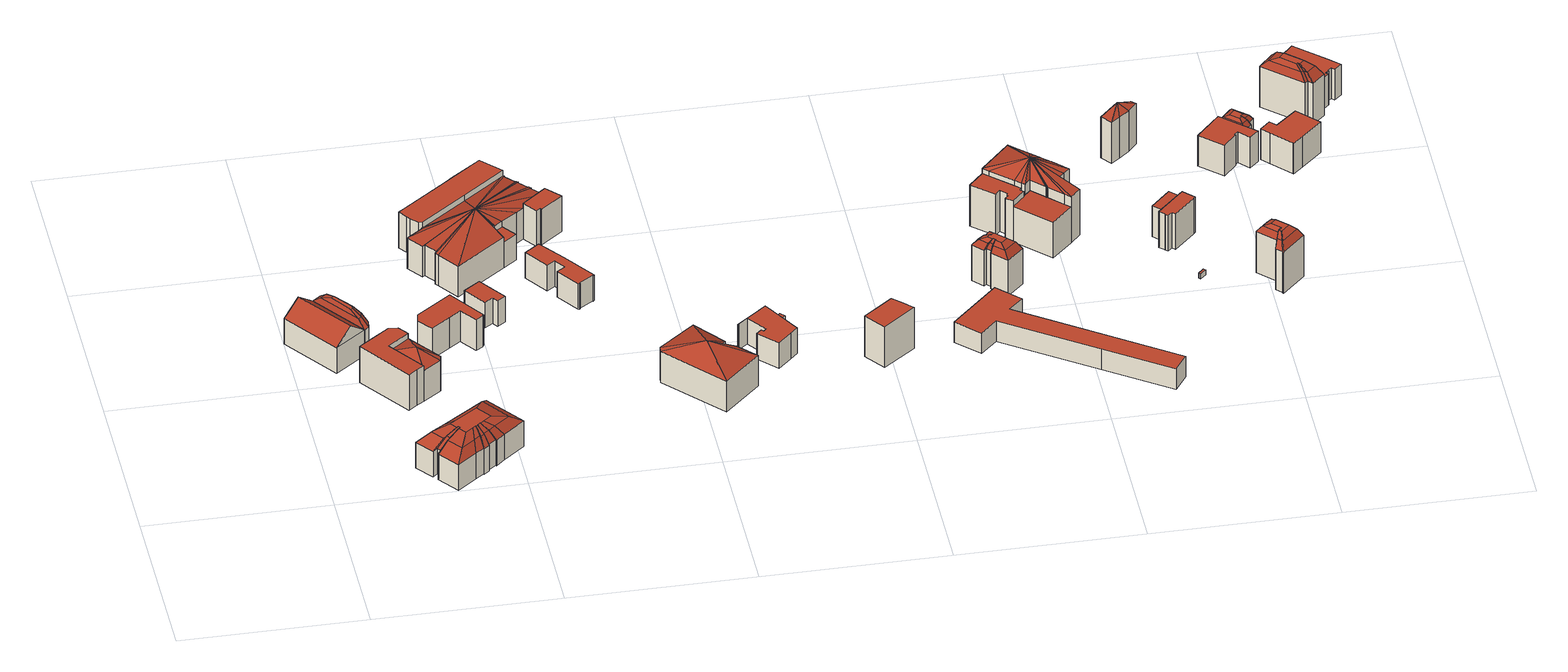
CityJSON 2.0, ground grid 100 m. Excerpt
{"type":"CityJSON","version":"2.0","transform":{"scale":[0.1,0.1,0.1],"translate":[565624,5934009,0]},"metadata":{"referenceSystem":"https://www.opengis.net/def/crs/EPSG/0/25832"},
"CityObjects":{
"building1":{"type":"Building","attributes":{"source":"Freie und Hansestadt Hamburg, LGV / ALKIS","function":"commercial","buildingFunctionCode":"2310","roofType":"3100","roofTypeLabel":"Satteldach","storeysAboveGround":5,"groundArea":636,"measuredHeight":24,"estimatedHeight":24,"eaveHeight":16,"roofRise":8,"heightSource":"storeysAboveGround * 3.2m plus procedural roof rise from ALKIS dachform; fallback 12m","roofGeometrySource":"Procedural demo roof from ALKIS dachform; not surveyed Hamburg LoD2 roof geometry"},"geometry":[{"type":"Solid","lod":"2","boundaries":[[[[0,1,2,3]],[[4,5,6,7]],[[8,9,7,6]],[[3,2,5,4]],[[2,1,8,5]],[[1,0,9,8]],[[0,3,4,9]],[[5,8,6]],[[9,4,7]]]],"semantics":{"surfaces":[{"type":"GroundSurface"},{"type":"RoofSurface"},{"type":"WallSurface"}],"values":[[0,1,1,2,2,2,2,2,2]]}}]},
"building2":{"type":"Building","attributes":{"source":"Freie und Hansestadt Hamburg, LGV / ALKIS","function":"commercial","buildingFunctionCode":"2310","roofType":"3400","roofTypeLabel":"Mansardendach","storeysAboveGround":5,"groundArea":218,"measuredHeight":22.84,"estimatedHeight":22.84,"eaveHeight":16,"roofRise":6.84,"heightSource":"storeysAboveGround * 3.2m plus procedural roof rise from ALKIS dachform; fallback 12m","roofGeometrySource":"Procedural demo roof from ALKIS dachform; not surveyed Hamburg LoD2 roof geometry"},"geometry":[{"type":"Solid","lod":"2","boundaries":[[[[2,10,11,12,3]],[[4,13,14,15]],[[15,14,16,17]],[[13,18,19,14]],[[14,19,20,16]],[[18,21,22,19]],[[19,22,23,20]],[[21,5,24,22]],[[22,24,25,23]],[[5,4,15,24]],[[24,15,17,25]],[[17,16,20,23,25]],[[3,12,13,4]],[[12,11,18,13]],[[11,10,21,18]],[[10,2,5,21]],[[2,3,4,5]]]],"semantics":{"surfaces":[{"type":"GroundSurface"},{"type":"RoofSurface"},{"type":"WallSurface"}],"values":[[0,1,1,1,1,1,1,1,1,1,1,1,2,2,2,2,2]]}}]},
"building3":{"type":"Building","attributes":{"source":"Freie und Hansestadt Hamburg, LGV / ALKIS","function":"commercial","buildingFunctionCode":"2310","roofType":"1000","roofTypeLabel":"Flachdach","storeysAboveGround":7,"groundArea":448,"measuredHeight":22.4,"estimatedHeight":22.4,"eaveHeight":22.4,"roofRise":0,"heightSource":"storeysAboveGround * 3.2m plus procedural roof rise from ALKIS dachform; fallback 12m","roofGeometrySource":"Procedural demo roof from ALKIS dachform; not surveyed Hamburg LoD2 roof geometry"},"geometry":[{"type":"Solid","lod":"2","boundaries":[[[[26,27,28,29,30,31,32,33,34]],[[35,36,37,38,39,40,41,42,43]],[[34,33,36,35]],[[33,32,37,36]],[[32,31,38,37]],[[31,30,39,38]],[[30,29,40,39]],[[29,28,41,40]],[[28,27,42,41]],[[27,26,43,42]],[[26,34,35,43]]]],"semantics":{"surfaces":[{"type":"GroundSurface"},{"type":"RoofSurface"},{"type":"WallSurface"}],"values":[[0,1,2,2,2,2,2,2,2,2,2]]}}]},
"building4":{"type":"Building","attributes":{"source":"Freie und Hansestadt Hamburg, LGV / ALKIS","function":"commercial","buildingFunctionCode":"2020","roofType":"3400","roofTypeLabel":"Mansardendach","storeysAboveGround":5,"groundArea":1366,"measuredHeight":24,"estimatedHeight":24,"eaveHeight":16,"roofRise":8,"heightSource":"storeysAboveGround * 3.2m plus procedural roof rise from ALKIS dachform; fallback 12m","roofGeometrySource":"Procedural demo roof from ALKIS dachform; not surveyed Hamburg LoD2 roof geometry"},"geometry":[{"type":"Solid","lod":"2","boundaries":[[[[44,45,46,47,48,49,50,51,52,53,54,55,56,57,58,59,60]],[[61,62,63,64]],[[64,63,65,66]],[[62,67,68,63]],[[63,68,69,65]],[[67,70,71,68]],[[68,71,72,69]],[[70,73,74,71]],[[71,74,75,72]],[[73,76,77,74]],[[74,77,78,75]],[[76,79,80,77]],[[77,80,81,78]],[[79,82,83,80]],[[80,83,84,81]],[[82,85,86,83]],[[83,86,87,84]],[[85,88,89,86]],[[86,89,90,87]],[[88,91,92,89]],[[89,92,93,90]],[[91,94,95,92]],[[92,95,96,93]],[[94,97,98,95]],[[95,98,99,96]],[[97,100,101,98]],[[98,101,102,99]],[[100,103,104,101]],[[101,104,105,102]],[[103,106,107,104]],[[104,107,108,105]],[[106,109,110,107]],[[107,110,111,108]],[[109,61,64,110]],[[110,64,66,111]],[[66,65,69,72,75,78,81,84,87,90,93,96,99,102,105,108,111]],[[60,59,62,61]],[[59,58,67,62]],[[58,57,70,67]],[[57,56,73,70]],[[56,55,76,73]],[[55,54,79,76]],[[54,53,82,79]],[[53,52,85,82]],[[52,51,88,85]],[[51,50,91,88]],[[50,49,94,91]],[[49,48,97,94]],[[48,47,100,97]],[[47,46,103,100]],[[46,45,106,103]],[[45,44,109,106]],[[44,60,61,109]]]],"semantics":{"surfaces":[{"type":"GroundSurface"},{"type":"RoofSurface"},{"type":"WallSurface"}],"values":[[0,1,1,1,1,1,1,1,1,1,1,1,1,1,1,1,1,1,1,1,1,1,1,1,1,1,1,1,1,1,1,1,1,1,1,1,2,2,2,2,2,2,2,2,2,2,2,2,2,2,2,2,2]]}}]},
"building5":{"type":"Building","attributes":{"source":"Freie und Hansestadt Hamburg, LGV / ALKIS","function":"commercial","buildingFunctionCode":"2310","roofType":"3200","roofTypeLabel":"Walmdach","storeysAboveGround":6,"groundArea":366,"measuredHeight":24.24,"estimatedHeight":24.24,"eaveHeight":19.2,"roofRise":5.04,"heightSource":"storeysAboveGround * 3.2m plus procedural roof rise from ALKIS dachform; fallback 12m","roofGeometrySource":"Procedural demo roof from ALKIS dachform; not surveyed Hamburg LoD2 roof geometry"},"geometry":[{"type":"Solid","lod":"2","boundaries":[[[[27,26,34,112,113]],[[114,115,116]],[[115,117,116]],[[117,118,116]],[[118,119,116]],[[119,114,116]],[[113,112,115,114]],[[112,34,117,115]],[[34,26,118,117]],[[26,27,119,118]],[[27,113,114,119]]]],"semantics":{"surfaces":[{"type":"GroundSurface"},{"type":"RoofSurface"},{"type":"WallSurface"}],"values":[[0,1,1,1,1,1,2,2,2,2,2]]}}]},
"building6":{"type":"Building","attributes":{"source":"Freie und Hansestadt Hamburg, LGV / ALKIS","function":"commercial","buildingFunctionCode":"2310","roofType":"1000","roofTypeLabel":"Flachdach","storeysAboveGround":6,"groundArea":419,"measuredHeight":19.2,"estimatedHeight":19.2,"eaveHeight":19.2,"roofRise":0,"heightSource":"storeysAboveGround * 3.2m plus procedural roof rise from ALKIS dachform; fallback 12m","roofGeometrySource":"Procedural demo roof from ALKIS dachform; not surveyed Hamburg LoD2 roof geometry"},"geometry":[{"type":"Solid","lod":"2","boundaries":[[[[120,121,122,123,124,125,126,127,128,129,130]],[[131,132,133,134,135,136,137,138,139,140,141]],[[130,129,132,131]],[[129,128,133,132]],[[128,127,134,133]],[[127,126,135,134]],[[126,125,136,135]],[[125,124,137,136]],[[124,123,138,137]],[[123,122,139,138]],[[122,121,140,139]],[[121,120,141,140]],[[120,130,131,141]]]],"semantics":{"surfaces":[{"type":"GroundSurface"},{"type":"RoofSurface"},{"type":"WallSurface"}],"values":[[0,1,2,2,2,2,2,2,2,2,2,2,2]]}}]},
"building7":{"type":"Building","attributes":{"source":"Freie und Hansestadt Hamburg, LGV / ALKIS","function":"commercial","buildingFunctionCode":"2020","roofType":"1000","roofTypeLabel":"Flachdach","storeysAboveGround":5,"groundArea":178,"measuredHeight":16,"estimatedHeight":16,"eaveHeight":16,"roofRise":0,"heightSource":"storeysAboveGround * 3.2m plus procedural roof rise from ALKIS dachform; fallback 12m","roofGeometrySource":"Procedural demo roof from ALKIS dachform; not surveyed Hamburg LoD2 roof geometry"},"geometry":[{"type":"Solid","lod":"2","boundaries":[[[[142,143,144,145,146,147]],[[148,149,150,151,152,153]],[[147,146,149,148]],[[146,145,150,149]],[[145,144,151,150]],[[144,143,152,151]],[[143,142,153,152]],[[142,147,148,153]]]],"semantics":{"surfaces":[{"type":"GroundSurface"},{"type":"RoofSurface"},{"type":"WallSurface"}],"values":[[0,1,2,2,2,2,2,2]]}}]},
"building8":{"type":"Building","attributes":{"source":"Freie und Hansestadt Hamburg, LGV / ALKIS","function":"commercial","buildingFunctionCode":"2020","roofType":"1000","roofTypeLabel":"Flachdach","storeysAboveGround":7,"groundArea":902,"measuredHeight":22.4,"estimatedHeight":22.4,"eaveHeight":22.4,"roofRise":0,"heightSource":"storeysAboveGround * 3.2m plus procedural roof rise from ALKIS dachform; fallback 12m","roofGeometrySource":"Procedural demo roof from ALKIS dachform; not surveyed Hamburg LoD2 roof geometry"},"geometry":[{"type":"Solid","lod":"2","boundaries":[[[[154,155,156,157,158,159,160,161,162,163,164]],[[165,166,167,168,169,170,171,172,173,174,175]],[[164,163,166,165]],[[163,162,167,166]],[[162,161,168,167]],[[161,160,169,168]],[[160,159,170,169]],[[159,158,171,170]],[[158,157,172,171]],[[157,156,173,172]],[[156,155,174,173]],[[155,154,175,174]],[[154,164,165,175]]]],"semantics":{"surfaces":[{"type":"GroundSurface"},{"type":"RoofSurface"},{"type":"WallSurface"}],"values":[[0,1,2,2,2,2,2,2,2,2,2,2,2]]}}]},
"building9":{"type":"Building","attributes":{"source":"Freie und Hansestadt Hamburg, LGV / ALKIS","function":"commercial","buildingFunctionCode":"2020","roofType":"5000","roofTypeLabel":"Mischform","storeysAboveGround":6,"groundArea":1915,"measuredHeight":27.2,"estimatedHeight":27.2,"eaveHeight":19.2,"roofRise":8,"heightSource":"storeysAboveGround * 3.2m plus procedural roof rise from ALKIS dachform; fallback 12m","roofGeometrySource":"Procedural demo roof from ALKIS dachform; not surveyed Hamburg LoD2 roof geometry"},"geometry":[{"type":"Solid","lod":"2","boundaries":[[[[176,177,178,179,180,181,182,183,184,185,186,187,188,189,190,191,192,193,194,195,196,197,198,199,200,201,202,203,155,154,164,204]],[[205,206,207]],[[206,208,207]],[[208,209,207]],[[209,210,207]],[[210,211,207]],[[211,212,207]],[[212,213,207]],[[213,214,207]],[[214,215,207]],[[215,216,207]],[[216,217,207]],[[217,218,207]],[[218,219,207]],[[219,220,207]],[[220,221,207]],[[221,222,207]],[[222,223,207]],[[223,224,207]],[[224,225,207]],[[225,226,207]],[[226,227,207]],[[227,228,207]],[[228,229,207]],[[229,230,207]],[[230,231,207]],[[231,232,207]],[[232,233,207]],[[233,234,207]],[[234,235,207]],[[235,236,207]],[[236,237,207]],[[237,205,207]],[[204,164,206,205]],[[164,154,208,206]],[[154,155,209,208]],[[155,203,210,209]],[[203,202,211,210]],[[202,201,212,211]],[[201,200,213,212]],[[200,199,214,213]],[[199,198,215,214]],[[198,197,216,215]],[[197,196,217,216]],[[196,195,218,217]],[[195,194,219,218]],[[194,193,220,219]],[[193,192,221,220]],[[192,191,222,221]],[[191,190,223,222]],[[190,189,224,223]],[[189,188,225,224]],[[188,187,226,225]],[[187,186,227,226]],[[186,185,228,227]],[[185,184,229,228]],[[184,183,230,229]],[[183,182,231,230]],[[182,181,232,231]],[[181,180,233,232]],[[180,179,234,233]],[[179,178,235,234]],[[178,177,236,235]],[[177,176,237,236]],[[176,204,205,237]]]],"semantics":{"surfaces":[{"type":"GroundSurface"},{"type":"RoofSurface"},{"type":"WallSurface"}],"values":[[0,1,1,1,1,1,1,1,1,1,1,1,1,1,1,1,1,1,1,1,1,1,1,1,1,1,1,1,1,1,1,1,1,2,2,2,2,2,2,2,2,2,2,2,2,2,2,2,2,2,2,2,2,2,2,2,2,2,2,2,2,2,2,2,2]]}}]},
"building10":{"type":"Building","attributes":{"source":"Freie und Hansestadt Hamburg, LGV / ALKIS","function":"commercial","buildingFunctionCode":"2020","roofType":"1000","roofTypeLabel":"Flachdach","storeysAboveGround":5,"groundArea":95,"measuredHeight":16,"estimatedHeight":16,"eaveHeight":16,"roofRise":0,"heightSource":"storeysAboveGround * 3.2m plus procedural roof rise from ALKIS dachform; fallback 12m","roofGeometrySource":"Procedural demo roof from ALKIS dachform; not surveyed Hamburg LoD2 roof geometry"},"geometry":[{"type":"Solid","lod":"2","boundaries":[[[[194,193,190,189,238]],[[239,240,241,242,243]],[[238,189,240,239]],[[189,190,241,240]],[[190,193,242,241]],[[193,194,243,242]],[[194,238,239,243]]]],"semantics":{"surfaces":[{"type":"GroundSurface"},{"type":"RoofSurface"},{"type":"WallSurface"}],"values":[[0,1,2,2,2,2,2]]}}]},
"building11":{"type":"Building","attributes":{"source":"Freie und Hansestadt Hamburg, LGV / ALKIS","function":"commercial","buildingFunctionCode":"2310","roofType":"1000","roofTypeLabel":"Flachdach","storeysAboveGround":5,"groundArea":370,"measuredHeight":16,"estimatedHeight":16,"eaveHeight":16,"roofRise":0,"heightSource":"storeysAboveGround * 3.2m plus procedural roof rise from ALKIS dachform; fallback 12m","roofGeometrySource":"Procedural demo roof from ALKIS dachform; not surveyed Hamburg LoD2 roof geometry"},"geometry":[{"type":"Solid","lod":"2","boundaries":[[[[244,245,246,247,248,249,250,251,252,253,254,255,256,257,258]],[[259,260,261,262,263,264,265,266,267,268,269,270,271,272,273]],[[258,257,260,259]],[[257,256,261,260]],[[256,255,262,261]],[[255,254,263,262]],[[254,253,264,263]],[[253,252,265,264]],[[252,251,266,265]],[[251,250,267,266]],[[250,249,268,267]],[[249,248,269,268]],[[248,247,270,269]],[[247,246,271,270]],[[246,245,272,271]],[[245,244,273,272]],[[244,258,259,273]]]],"semantics":{"surfaces":[{"type":"GroundSurface"},{"type":"RoofSurface"},{"type":"WallSurface"}],"values":[[0,1,2,2,2,2,2,2,2,2,2,2,2,2,2,2,2]]}}]},
"building12":{"type":"Building","attributes":{"source":"Freie und Hansestadt Hamburg, LGV / ALKIS","function":"commercial","buildingFunctionCode":"2020","roofType":"1000","roofTypeLabel":"Flachdach","storeysAboveGround":7,"groundArea":178,"measuredHeight":22.4,"estimatedHeight":22.4,"eaveHeight":22.4,"roofRise":0,"heightSource":"storeysAboveGround * 3.2m plus procedural roof rise from ALKIS dachform; fallback 12m","roofGeometrySource":"Procedural demo roof from ALKIS dachform; not surveyed Hamburg LoD2 roof geometry"},"geometry":[{"type":"Solid","lod":"2","boundaries":[[[[274,186,185,275,276,277,278,279]],[[280,281,282,283,284,285,286,287]],[[279,278,281,280]],[[278,277,282,281]],[[277,276,283,282]],[[276,275,284,283]],[[275,185,285,284]],[[185,186,286,285]],[[186,274,287,286]],[[274,279,280,287]]]],"semantics":{"surfaces":[{"type":"GroundSurface"},{"type":"RoofSurface"},{"type":"WallSurface"}],"values":[[0,1,2,2,2,2,2,2,2,2]]}}]},
"building13":{"type":"Building","attributes":{"source":"Freie und Hansestadt Hamburg, LGV / ALKIS","function":"commercial","buildingFunctionCode":"2310","roofType":"3200","roofTypeLabel":"Walmdach","storeysAboveGround":6,"groundArea":1003,"measuredHeight":27.2,"estimatedHeight":27.2,"eaveHeight":19.2,"roofRise":8,"heightSource":"storeysAboveGround * 3.2m plus procedural roof rise from ALKIS dachform; fallback 12m","roofGeometrySource":"Procedural demo roof from ALKIS dachform; not surveyed Hamburg LoD2 roof geometry"},"geometry":[{"type":"Solid","lod":"2","boundaries":[[[[288,289,290,291,292,293,294,295,296,297,298,299,300]],[[301,302,303]],[[302,304,303]],[[304,305,303]],[[305,306,303]],[[306,307,303]],[[307,308,303]],[[308,309,303]],[[309,310,303]],[[310,311,303]],[[311,312,303]],[[312,313,303]],[[313,314,303]],[[314,301,303]],[[300,299,302,301]],[[299,298,304,302]],[[298,297,305,304]],[[297,296,306,305]],[[296,295,307,306]],[[295,294,308,307]],[[294,293,309,308]],[[293,292,310,309]],[[292,291,311,310]],[[291,290,312,311]],[[290,289,313,312]],[[289,288,314,313]],[[288,300,301,314]]]],"semantics":{"surfaces":[{"type":"GroundSurface"},{"type":"RoofSurface"},{"type":"WallSurface"}],"values":[[0,1,1,1,1,1,1,1,1,1,1,1,1,1,2,2,2,2,2,2,2,2,2,2,2,2,2]]}}]},
"building14":{"type":"Building","attributes":{"source":"Freie und Hansestadt Hamburg, LGV / ALKIS","function":"commercial","buildingFunctionCode":"2020","roofType":"1000","roofTypeLabel":"Flachdach","storeysAboveGround":5,"groundArea":391,"measuredHeight":16,"estimatedHeight":16,"eaveHeight":16,"roofRise":0,"heightSource":"storeysAboveGround * 3.2m plus procedural roof rise from ALKIS dachform; fallback 12m","roofGeometrySource":"Procedural demo roof from ALKIS dachform; not surveyed Hamburg LoD2 roof geometry"},"geometry":[{"type":"Solid","lod":"2","boundaries":[[[[315,316,317,318,319,320,321,322,323,324,325,326]],[[327,328,329,330,331,332,333,334,335,336,337,338]],[[326,325,328,327]],[[325,324,329,328]],[[324,323,330,329]],[[323,322,331,330]],[[322,321,332,331]],[[321,320,333,332]],[[320,319,334,333]],[[319,318,335,334]],[[318,317,336,335]],[[317,316,337,336]],[[316,315,338,337]],[[315,326,327,338]]]],"semantics":{"surfaces":[{"type":"GroundSurface"},{"type":"RoofSurface"},{"type":"WallSurface"}],"values":[[0,1,2,2,2,2,2,2,2,2,2,2,2,2]]}}]},
"building15":{"type":"Building","attributes":{"source":"Freie und Hansestadt Hamburg, LGV / ALKIS","function":"commercial","buildingFunctionCode":"3091","roofType":"1000","roofTypeLabel":"Flachdach","storeysAboveGround":1,"groundArea":10,"measuredHeight":3.2,"estimatedHeight":3.2,"eaveHeight":3.2,"roofRise":0,"heightSource":"storeysAboveGround * 3.2m plus procedural roof rise from ALKIS dachform; fallback 12m","roofGeometrySource":"Procedural demo roof from ALKIS dachform; not surveyed Hamburg LoD2 roof geometry"},"geometry":[{"type":"Solid","lod":"2","boundaries":[[[[339,340,341,342]],[[343,344,345,346]],[[342,341,344,343]],[[341,340,345,344]],[[340,339,346,345]],[[339,342,343,346]]]],"semantics":{"surfaces":[{"type":"GroundSurface"},{"type":"RoofSurface"},{"type":"WallSurface"}],"values":[[0,1,2,2,2,2]]}}]},
"building16":{"type":"Building","attributes":{"source":"Freie und Hansestadt Hamburg, LGV / ALKIS","function":"commercial","buildingFunctionCode":"2010","roofType":"1000","roofTypeLabel":"Flachdach","storeysAboveGround":8,"groundArea":292,"measuredHeight":25.6,"estimatedHeight":25.6,"eaveHeight":25.6,"roofRise":0,"heightSource":"storeysAboveGround * 3.2m plus procedural roof rise from ALKIS dachform; fallback 12m","roofGeometrySource":"Procedural demo roof from ALKIS dachform; not surveyed Hamburg LoD2 roof geometry"},"geometry":[{"type":"Solid","lod":"2","boundaries":[[[[347,348,349,350,351,352,353,354]],[[355,356,357,358,359,360,361,362]],[[354,353,356,355]],[[353,352,357,356]],[[352,351,358,357]],[[351,350,359,358]],[[350,349,360,359]],[[349,348,361,360]],[[348,347,362,361]],[[347,354,355,362]]]],"semantics":{"surfaces":[{"type":"GroundSurface"},{"type":"RoofSurface"},{"type":"WallSurface"}],"values":[[0,1,2,2,2,2,2,2,2,2]]}}]},
"building17":{"type":"Building","attributes":{"source":"Freie und Hansestadt Hamburg, LGV / ALKIS","function":"commercial","buildingFunctionCode":"2010","roofType":"3400","roofTypeLabel":"Mansardendach","storeysAboveGround":7,"groundArea":270,"measuredHeight":29.2,"estimatedHeight":29.2,"eaveHeight":22.4,"roofRise":6.8,"heightSource":"storeysAboveGround * 3.2m plus procedural roof rise from ALKIS dachform; fallback 12m","roofGeometrySource":"Procedural demo roof from ALKIS dachform; not surveyed Hamburg LoD2 roof geometry"},"geometry":[{"type":"Solid","lod":"2","boundaries":[[[[363,364,365,366,367,368,369,370,371,372,373]],[[374,375,376,377]],[[377,376,378,379]],[[375,380,381,376]],[[376,381,382,378]],[[380,383,384,381]],[[381,384,385,382]],[[383,386,387,384]],[[384,387,388,385]],[[386,389,390,387]],[[387,390,391,388]],[[389,392,393,390]],[[390,393,394,391]],[[392,395,396,393]],[[393,396,397,394]],[[395,398,399,396]],[[396,399,400,397]],[[398,401,402,399]],[[399,402,403,400]],[[401,404,405,402]],[[402,405,406,403]],[[404,374,377,405]],[[405,377,379,406]],[[379,378,382,385,388,391,394,397,400,403,406]],[[373,372,375,374]],[[372,371,380,375]],[[371,370,383,380]],[[370,369,386,383]],[[369,368,389,386]],[[368,367,392,389]],[[367,366,395,392]],[[366,365,398,395]],[[365,364,401,398]],[[364,363,404,401]],[[363,373,374,404]]]],"semantics":{"surfaces":[{"type":"GroundSurface"},{"type":"RoofSurface"},{"type":"WallSurface"}],"values":[[0,1,1,1,1,1,1,1,1,1,1,1,1,1,1,1,1,1,1,1,1,1,1,1,2,2,2,2,2,2,2,2,2,2,2]]}}]},
"building18":{"type":"Building","attributes":{"source":"Freie und Hansestadt Hamburg, LGV / ALKIS","function":"commercial","buildingFunctionCode":"2010","roofType":"1000","roofTypeLabel":"Flachdach","storeysAboveGround":4,"groundArea":1786,"measuredHeight":12.8,"estimatedHeight":12.8,"eaveHeight":12.8,"roofRise":0,"heightSource":"storeysAboveGround * 3.2m plus procedural roof rise from ALKIS dachform; fallback 12m","roofGeometrySource":"Procedural demo roof from ALKIS dachform; not surveyed Hamburg LoD2 roof geometry"},"geometry":[{"type":"Solid","lod":"2","boundaries":[[[[407,408,409,410,411,412,413,414,415]],[[416,417,418,419,420,421,422,423,424]],[[415,414,417,416]],[[414,413,418,417]],[[413,412,419,418]],[[412,411,420,419]],[[411,410,421,420]],[[410,409,422,421]],[[409,408,423,422]],[[408,407,424,423]],[[407,415,416,424]]]],"semantics":{"surfaces":[{"type":"GroundSurface"},{"type":"RoofSurface"},{"type":"WallSurface"}],"values":[[0,1,2,2,2,2,2,2,2,2,2]]}}]},
"building19":{"type":"Building","attributes":{"source":"Freie und Hansestadt Hamburg, LGV / ALKIS","function":"commercial","buildingFunctionCode":"2010","roofType":"1000","roofTypeLabel":"Flachdach","storeysAboveGround":8,"groundArea":272,"measuredHeight":25.6,"estimatedHeight":25.6,"eaveHeight":25.6,"roofRise":0,"heightSource":"storeysAboveGround * 3.2m plus procedural roof rise from ALKIS dachform; fallback 12m","roofGeometrySource":"Procedural demo roof from ALKIS dachform; not surveyed Hamburg LoD2 roof geometry"},"geometry":[{"type":"Solid","lod":"2","boundaries":[[[[425,426,427,428,429,430,431,432,433,434,435,436,437,438,439]],[[440,441,442,443,444,445,446,447,448,449,450,451,452,453,454]],[[439,438,441,440]],[[438,437,442,441]],[[437,436,443,442]],[[436,435,444,443]],[[435,434,445,444]],[[434,433,446,445]],[[433,432,447,446]],[[432,431,448,447]],[[431,430,449,448]],[[430,429,450,449]],[[429,428,451,450]],[[428,427,452,451]],[[427,426,453,452]],[[426,425,454,453]],[[425,439,440,454]]]],"semantics":{"surfaces":[{"type":"GroundSurface"},{"type":"RoofSurface"},{"type":"WallSurface"}],"values":[[0,1,2,2,2,2,2,2,2,2,2,2,2,2,2,2,2]]}}]},
"building20":{"type":"Building","attributes":{"source":"Freie und Hansestadt Hamburg, LGV / ALKIS","function":"commercial","buildingFunctionCode":"2010","roofType":"1000","roofTypeLabel":"Flachdach","storeysAboveGround":7,"groundArea":394,"measuredHeight":22.4,"estimatedHeight":22.4,"eaveHeight":22.4,"roofRise":0,"heightSource":"storeysAboveGround * 3.2m plus procedural roof rise from ALKIS dachform; fallback 12m","roofGeometrySource":"Procedural demo roof from ALKIS dachform; not surveyed Hamburg LoD2 roof geometry"},"geometry":[{"type":"Solid","lod":"2","boundaries":[[[[455,456,428,427,457,458,459,460,461]],[[462,463,464,465,466,467,468,469,470]],[[461,460,463,462]],[[460,459,464,463]],[[459,458,465,464]],[[458,457,466,465]],[[457,427,467,466]],[[427,428,468,467]],[[428,456,469,468]],[[456,455,470,469]],[[455,461,462,470]]]],"semantics":{"surfaces":[{"type":"GroundSurface"},{"type":"RoofSurface"},{"type":"WallSurface"}],"values":[[0,1,2,2,2,2,2,2,2,2,2]]}}]},
"building21":{"type":"Building","attributes":{"source":"Freie und Hansestadt Hamburg, LGV / ALKIS","function":"commercial","buildingFunctionCode":"2010","roofType":"5000","roofTypeLabel":"Mischform","storeysAboveGround":9,"groundArea":940,"measuredHeight":36.8,"estimatedHeight":36.8,"eaveHeight":28.8,"roofRise":8,"heightSource":"storeysAboveGround * 3.2m plus procedural roof rise from ALKIS dachform; fallback 12m","roofGeometrySource":"Procedural demo roof from ALKIS dachform; not surveyed Hamburg LoD2 roof geometry"},"geometry":[{"type":"Solid","lod":"2","boundaries":[[[[471,472,473,474,475,476,477,478,479,480,481,482,483,484,455,461,460,459,485,486,487,488,425,439,438,437,489,490]],[[491,492,493]],[[492,494,493]],[[494,495,493]],[[495,496,493]],[[496,497,493]],[[497,498,493]],[[498,499,493]],[[499,500,493]],[[500,501,493]],[[501,502,493]],[[502,503,493]],[[503,504,493]],[[504,505,493]],[[505,506,493]],[[506,507,493]],[[507,508,493]],[[508,509,493]],[[509,510,493]],[[510,511,493]],[[511,512,493]],[[512,513,493]],[[513,514,493]],[[514,515,493]],[[515,516,493]],[[516,517,493]],[[517,518,493]],[[518,519,493]],[[519,491,493]],[[490,489,492,491]],[[489,437,494,492]],[[437,438,495,494]],[[438,439,496,495]],[[439,425,497,496]],[[425,488,498,497]],[[488,487,499,498]],[[487,486,500,499]],[[486,485,501,500]],[[485,459,502,501]],[[459,460,503,502]],[[460,461,504,503]],[[461,455,505,504]],[[455,484,506,505]],[[484,483,507,506]],[[483,482,508,507]],[[482,481,509,508]],[[481,480,510,509]],[[480,479,511,510]],[[479,478,512,511]],[[478,477,513,512]],[[477,476,514,513]],[[476,475,515,514]],[[475,474,516,515]],[[474,473,517,516]],[[473,472,518,517]],[[472,471,519,518]],[[471,490,491,519]]]],"semantics":{"surfaces":[{"type":"GroundSurface"},{"type":"RoofSurface"},{"type":"WallSurface"}],"values":[[0,1,1,1,1,1,1,1,1,1,1,1,1,1,1,1,1,1,1,1,1,1,1,1,1,1,1,1,1,2,2,2,2,2,2,2,2,2,2,2,2,2,2,2,2,2,2,2,2,2,2,2,2,2,2,2,2]]}}]},
"building22":{"type":"Building","attributes":{"source":"Freie und Hansestadt Hamburg, LGV / ALKIS","function":"commercial","buildingFunctionCode":"2460","roofType":"1000","roofTypeLabel":"Flachdach","storeysAboveGround":1,"groundArea":6,"measuredHeight":3.2,"estimatedHeight":3.2,"eaveHeight":3.2,"roofRise":0,"heightSource":"storeysAboveGround * 3.2m plus procedural roof rise from ALKIS dachform; fallback 12m","roofGeometrySource":"Procedural demo roof from ALKIS dachform; not surveyed Hamburg LoD2 roof geometry"},"geometry":[{"type":"Solid","lod":"2","boundaries":[[[[520,521,522,523]],[[524,525,526,527]],[[523,522,525,524]],[[522,521,526,525]],[[521,520,527,526]],[[520,523,524,527]]]],"semantics":{"surfaces":[{"type":"GroundSurface"},{"type":"RoofSurface"},{"type":"WallSurface"}],"values":[[0,1,2,2,2,2]]}}]},
"building23":{"type":"Building","attributes":{"source":"Freie und Hansestadt Hamburg, LGV / ALKIS","function":"commercial","buildingFunctionCode":"2010","roofType":"1000","roofTypeLabel":"Flachdach","storeysAboveGround":6,"groundArea":121,"measuredHeight":19.2,"estimatedHeight":19.2,"eaveHeight":19.2,"roofRise":0,"heightSource":"storeysAboveGround * 3.2m plus procedural roof rise from ALKIS dachform; fallback 12m","roofGeometrySource":"Procedural demo roof from ALKIS dachform; not surveyed Hamburg LoD2 roof geometry"},"geometry":[{"type":"Solid","lod":"2","boundaries":[[[[528,529,530,531]],[[532,533,534,535]],[[531,530,533,532]],[[530,529,534,533]],[[529,528,535,534]],[[528,531,532,535]]]],"semantics":{"surfaces":[{"type":"GroundSurface"},{"type":"RoofSurface"},{"type":"WallSurface"}],"values":[[0,1,2,2,2,2]]}}]},
"building24":{"type":"Building","attributes":{"source":"Freie und Hansestadt Hamburg, LGV / ALKIS","function":"commercial","buildingFunctionCode":"2010","roofType":"1000","roofTypeLabel":"Flachdach","storeysAboveGround":7,"groundArea":158,"measuredHeight":22.4,"estimatedHeight":22.4,"eaveHeight":22.4,"roofRise":0,"heightSource":"storeysAboveGround * 3.2m plus procedural roof rise from ALKIS dachform; fallback 12m","roofGeometrySource":"Procedural demo roof from ALKIS dachform; not surveyed Hamburg LoD2 roof geometry"},"geometry":[{"type":"Solid","lod":"2","boundaries":[[[[536,537,538,539,531,530,540,541,542,543]],[[544,545,546,547,548,549,550,551,552,553]],[[543,542,545,544]],[[542,541,546,545]],[[541,540,547,546]],[[540,530,548,547]],[[530,531,549,548]],[[531,539,550,549]],[[539,538,551,550]],[[538,537,552,551]],[[537,536,553,552]],[[536,543,544,553]]]],"semantics":{"surfaces":[{"type":"GroundSurface"},{"type":"RoofSurface"},{"type":"WallSurface"}],"values":[[0,1,2,2,2,2,2,2,2,2,2,2]]}}]},
"building25":{"type":"Building","attributes":{"source":"Freie und Hansestadt Hamburg, LGV / ALKIS","function":"commercial","buildingFunctionCode":"2010","roofType":"3100","roofTypeLabel":"Satteldach","storeysAboveGround":8,"groundArea":133,"measuredHeight":29.44,"estimatedHeight":29.44,"eaveHeight":25.6,"roofRise":3.84,"heightSource":"storeysAboveGround * 3.2m plus procedural roof rise from ALKIS dachform; fallback 12m","roofGeometrySource":"Procedural demo roof from ALKIS dachform; not surveyed Hamburg LoD2 roof geometry"},"geometry":[{"type":"Solid","lod":"2","boundaries":[[[[554,555,556,557,558,559,560,561,562]],[[563,564,565]],[[564,566,565]],[[566,567,565]],[[567,568,565]],[[568,569,565]],[[569,570,565]],[[570,571,565]],[[571,572,565]],[[572,563,565]],[[562,561,564,563]],[[561,560,566,564]],[[560,559,567,566]],[[559,558,568,567]],[[558,557,569,568]],[[557,556,570,569]],[[556,555,571,570]],[[555,554,572,571]],[[554,562,563,572]]]],"semantics":{"surfaces":[{"type":"GroundSurface"},{"type":"RoofSurface"},{"type":"WallSurface"}],"values":[[0,1,1,1,1,1,1,1,1,1,2,2,2,2,2,2,2,2,2]]}}]},
"building26":{"type":"Building","attributes":{"source":"Freie und Hansestadt Hamburg, LGV / ALKIS","function":"commercial","buildingFunctionCode":"2010","roofType":"3400","roofTypeLabel":"Mansardendach","storeysAboveGround":8,"groundArea":269,"measuredHeight":32.02,"estimatedHeight":32.02,"eaveHeight":25.6,"roofRise":6.42,"heightSource":"storeysAboveGround * 3.2m plus procedural roof rise from ALKIS dachform; fallback 12m","roofGeometrySource":"Procedural demo roof from ALKIS dachform; not surveyed Hamburg LoD2 roof geometry"},"geometry":[{"type":"Solid","lod":"2","boundaries":[[[[573,574,575,576,577,578,579,580,581,582]],[[583,584,585,586]],[[586,585,587,588]],[[584,589,590,585]],[[585,590,591,587]],[[589,592,593,590]],[[590,593,594,591]],[[592,595,596,593]],[[593,596,597,594]],[[595,598,599,596]],[[596,599,600,597]],[[598,601,599]],[[601,602,603,599]],[[599,603,604,600]],[[602,605,606,603]],[[603,606,607,604]],[[605,608,609,606]],[[606,609,610,607]],[[608,583,586,609]],[[609,586,588,610]],[[588,587,591,594,597,600,604,607,610]],[[582,581,584,583]],[[581,580,589,584]],[[580,579,592,589]],[[579,578,595,592]],[[578,577,598,595]],[[577,576,601,598]],[[576,575,602,601]],[[575,574,605,602]],[[574,573,608,605]],[[573,582,583,608]]]],"semantics":{"surfaces":[{"type":"GroundSurface"},{"type":"RoofSurface"},{"type":"WallSurface"}],"values":[[0,1,1,1,1,1,1,1,1,1,1,1,1,1,1,1,1,1,1,1,1,2,2,2,2,2,2,2,2,2,2]]}}]},
"building27":{"type":"Building","attributes":{"source":"Freie und Hansestadt Hamburg, LGV / ALKIS","function":"commercial","buildingFunctionCode":"2010","roofType":"1000","roofTypeLabel":"Flachdach","storeysAboveGround":6,"groundArea":355,"measuredHeight":19.2,"estimatedHeight":19.2,"eaveHeight":19.2,"roofRise":0,"heightSource":"storeysAboveGround * 3.2m plus procedural roof rise from ALKIS dachform; fallback 12m","roofGeometrySource":"Procedural demo roof from ALKIS dachform; not surveyed Hamburg LoD2 roof geometry"},"geometry":[{"type":"Solid","lod":"2","boundaries":[[[[611,612,613,614,615,616,617,618,619]],[[620,621,622,623,624,625,626,627,628]],[[619,618,621,620]],[[618,617,622,621]],[[617,616,623,622]],[[616,615,624,623]],[[615,614,625,624]],[[614,613,626,625]],[[613,612,627,626]],[[612,611,628,627]],[[611,619,620,628]]]],"semantics":{"surfaces":[{"type":"GroundSurface"},{"type":"RoofSurface"},{"type":"WallSurface"}],"values":[[0,1,2,2,2,2,2,2,2,2,2]]}}]},
"building28":{"type":"Building","attributes":{"source":"Freie und Hansestadt Hamburg, LGV / ALKIS","function":"commercial","buildingFunctionCode":"2010","roofType":"3400","roofTypeLabel":"Mansardendach","storeysAboveGround":5,"groundArea":170,"measuredHeight":21.02,"estimatedHeight":21.02,"eaveHeight":16,"roofRise":5.02,"heightSource":"storeysAboveGround * 3.2m plus procedural roof rise from ALKIS dachform; fallback 12m","roofGeometrySource":"Procedural demo roof from ALKIS dachform; not surveyed Hamburg LoD2 roof geometry"},"geometry":[{"type":"Solid","lod":"2","boundaries":[[[[611,619,629,630,631,632]],[[633,634,635,636]],[[636,635,637,638]],[[634,639,640,635]],[[635,640,641,637]],[[639,642,643,640]],[[640,643,644,641]],[[642,645,646,643]],[[643,646,647,644]],[[645,648,649,646]],[[646,649,650,647]],[[648,633,636,649]],[[649,636,638,650]],[[638,637,641,644,647,650]],[[632,631,634,633]],[[631,630,639,634]],[[630,629,642,639]],[[629,619,645,642]],[[619,611,648,645]],[[611,632,633,648]]]],"semantics":{"surfaces":[{"type":"GroundSurface"},{"type":"RoofSurface"},{"type":"WallSurface"}],"values":[[0,1,1,1,1,1,1,1,1,1,1,1,1,1,2,2,2,2,2,2]]}}]},
"building29":{"type":"Building","attributes":{"source":"Freie und Hansestadt Hamburg, LGV / ALKIS","function":"commercial","buildingFunctionCode":"2010","roofType":"1000","roofTypeLabel":"Flachdach","storeysAboveGround":6,"groundArea":401,"measuredHeight":19.2,"estimatedHeight":19.2,"eaveHeight":19.2,"roofRise":0,"heightSource":"storeysAboveGround * 3.2m plus procedural roof rise from ALKIS dachform; fallback 12m","roofGeometrySource":"Procedural demo roof from ALKIS dachform; not surveyed Hamburg LoD2 roof geometry"},"geometry":[{"type":"Solid","lod":"2","boundaries":[[[[651,652,653,654,655,656,657,658,659]],[[660,661,662,663,664,665,666,667,668]],[[659,658,661,660]],[[658,657,662,661]],[[657,656,663,662]],[[656,655,664,663]],[[655,654,665,664]],[[654,653,666,665]],[[653,652,667,666]],[[652,651,668,667]],[[651,659,660,668]]]],"semantics":{"surfaces":[{"type":"GroundSurface"},{"type":"RoofSurface"},{"type":"WallSurface"}],"values":[[0,1,2,2,2,2,2,2,2,2,2]]}}]},
"building30":{"type":"Building","attributes":{"source":"Freie und Hansestadt Hamburg, LGV / ALKIS","function":"commercial","buildingFunctionCode":"2010","roofType":"3400","roofTypeLabel":"Mansardendach","storeysAboveGround":8,"groundArea":351,"measuredHeight":33.42,"estimatedHeight":33.42,"eaveHeight":25.6,"roofRise":7.82,"heightSource":"storeysAboveGround * 3.2m plus procedural roof rise from ALKIS dachform; fallback 12m","roofGeometrySource":"Procedural demo roof from ALKIS dachform; not surveyed Hamburg LoD2 roof geometry"},"geometry":[{"type":"Solid","lod":"2","boundaries":[[[[669,670,671,672,673,674,675]],[[676,677,678,679]],[[679,678,680,681]],[[677,682,683,678]],[[678,683,684,680]],[[682,685,686,683]],[[683,686,687,684]],[[685,688,689,686]],[[686,689,690,687]],[[688,691,692,689]],[[689,692,693,690]],[[691,694,695,692]],[[692,695,696,693]],[[694,676,679,695]],[[695,679,681,696]],[[681,680,684,687,690,693,696]],[[675,674,677,676]],[[674,673,682,677]],[[673,672,685,682]],[[672,671,688,685]],[[671,670,691,688]],[[670,669,694,691]],[[669,675,676,694]]]],"semantics":{"surfaces":[{"type":"GroundSurface"},{"type":"RoofSurface"},{"type":"WallSurface"}],"values":[[0,1,1,1,1,1,1,1,1,1,1,1,1,1,1,1,2,2,2,2,2,2,2]]}}]},
"building31":{"type":"Building","attributes":{"source":"Freie und Hansestadt Hamburg, LGV / ALKIS","function":"commercial","buildingFunctionCode":"2010","roofType":"1000","roofTypeLabel":"Flachdach","storeysAboveGround":6,"groundArea":541,"measuredHeight":19.2,"estimatedHeight":19.2,"eaveHeight":19.2,"roofRise":0,"heightSource":"storeysAboveGround * 3.2m plus procedural roof rise from ALKIS dachform; fallback 12m","roofGeometrySource":"Procedural demo roof from ALKIS dachform; not surveyed Hamburg LoD2 roof geometry"},"geometry":[{"type":"Solid","lod":"2","boundaries":[[[[671,670,697,698,699,700,701,702,703,704,705,706,707,708]],[[709,710,711,712,713,714,715,716,717,718,719,720,721,722]],[[708,707,710,709]],[[707,706,711,710]],[[706,705,712,711]],[[705,704,713,712]],[[704,703,714,713]],[[703,702,715,714]],[[702,701,716,715]],[[701,700,717,716]],[[700,699,718,717]],[[699,698,719,718]],[[698,697,720,719]],[[697,670,721,720]],[[670,671,722,721]],[[671,708,709,722]]]],"semantics":{"surfaces":[{"type":"GroundSurface"},{"type":"RoofSurface"},{"type":"WallSurface"}],"values":[[0,1,2,2,2,2,2,2,2,2,2,2,2,2,2,2]]}}]}
},
"vertices":[
[217,1103,0],[3,1397,0],[171,1520,0],[384,1227,0],[384,1227,160],[171,1520,160],[87,1458,240],[301,1165,240],[3,1397,160],[217,1103,160],
[218,1556,0],[415,1292,0],[408,1243,0],[408,1243,160],[377,1282,202],[361,1270,202],[341,1329,228],[332,1323,228],[415,1292,160],[383,1317,202],[343,1348,228],[218,1556,160],[241,1507,202],[268,1448,228],[207,1481,202],[251,1434,228],
[462,984,0],[605,785,0],[566,757,0],[519,724,0],[317,1007,0],[401,1068,0],[489,1134,0],[539,1126,0],[579,1073,0],[579,1073,224],[539,1126,224],[489,1134,224],[401,1068,224],[317,1007,224],[519,724,224],[566,757,224],[605,785,224],[462,984,224],
[914,220,0],[867,175,0],[863,180,0],[818,144,0],[822,140,0],[793,118,0],[790,122,0],[743,85,0],[642,6,0],[557,115,0],[583,135,0],[560,164,0],[534,143,0],[462,235,0],[568,308,0],[879,523,0],[1034,315,0],[1034,315,160],[879,523,160],[844,450,210],[955,300,210],[800,360,240],[859,281,240],[568,308,160],[620,294,210],[682,278,240],[462,235,160],[544,242,210],[642,251,240],[534,143,160],[595,176,210],[669,216,240],[560,164,160],[614,191,210],[679,224,240],[583,135,160],[630,170,210],[688,213,240],[557,115,160],[611,155,210],[678,205,240],[642,6,160],[673,77,210],[710,164,240],[743,85,160],[745,134,210],[748,194,240],[790,122,160],[779,161,210],[766,208,240],[793,118,160],[782,158,210],[768,206,240],[822,140,160],[802,173,210],[778,214,240],[818,144,160],[799,177,210],[777,216,240],[863,180,160],[832,202,210],[794,230,240],[867,175,160],[834,199,210],[796,228,240],[914,220,160],[869,231,210],[813,245,240],
[714,892,0],[707,857,0],[707,857,192],[714,892,192],[593,925,242],[579,1073,192],[462,984,192],[605,785,192],
[714,1134,0],[656,1212,0],[663,1262,0],[854,1401,0],[982,1217,0],[992,1202,0],[982,1195,0],[985,1191,0],[946,1164,0],[881,1256,0],[819,1212,0],[819,1212,192],[881,1256,192],[946,1164,192],[985,1191,192],[982,1195,192],[992,1202,192],[982,1217,192],[854,1401,192],[663,1262,192],[656,1212,192],[714,1134,192],
[1091,1347,0],[1071,1379,0],[1024,1348,0],[942,1465,0],[1030,1529,0],[1136,1379,0],[1136,1379,160],[1030,1529,160],[942,1465,160],[1024,1348,160],[1071,1379,160],[1091,1347,160],
[1074,2179,0],[823,1991,0],[803,1994,0],[769,2038,0],[754,2058,0],[722,2100,0],[752,2123,0],[1012,2317,0],[1038,2337,0],[1204,2462,0],[1306,2354,0],[1306,2354,224],[1204,2462,224],[1038,2337,224],[1012,2317,224],[752,2123,224],[722,2100,224],[754,2058,224],[769,2038,224],[803,1994,224],[823,1991,224],[1074,2179,224],
[1308,2344,0],[1360,2288,0],[1364,2292,0],[1371,2285,0],[1367,2282,0],[1413,2232,0],[1417,2235,0],[1428,2225,0],[1423,2220,0],[1481,2159,0],[1355,2058,0],[1317,2029,0],[1316,2030,0],[1229,1968,0],[1186,1938,0],[1176,1950,0],[1143,1925,0],[1152,1913,0],[1212,1832,0],[942,1633,0],[861,1747,0],[848,1764,0],[861,1772,0],[810,1844,0],[796,1834,0],[733,1917,0],[823,1985,0],[819,1988,0],[1312,2348,0],[1312,2348,192],[1306,2354,192],[1096,1994,272],[1074,2179,192],[823,1991,192],[819,1988,192],[823,1985,192],[733,1917,192],[796,1834,192],[810,1844,192],[861,1772,192],[848,1764,192],[861,1747,192],[942,1633,192],[1212,1832,192],[1152,1913,192],[1143,1925,192],[1176,1950,192],[1186,1938,192],[1229,1968,192],[1316,2030,192],[1317,2029,192],[1355,2058,192],[1481,2159,192],[1423,2220,192],[1428,2225,192],[1417,2235,192],[1413,2232,192],[1367,2282,192],[1371,2285,192],[1364,2292,192],[1360,2288,192],[1308,2344,192],
[1288,1888,0],[1288,1888,160],[1229,1968,160],[1186,1938,160],[1152,1913,160],[1212,1832,160],
[1611,1475,0],[1606,1471,0],[1604,1474,0],[1527,1421,0],[1529,1419,0],[1523,1415,0],[1518,1421,0],[1434,1541,0],[1480,1572,0],[1439,1632,0],[1393,1600,0],[1303,1728,0],[1385,1788,0],[1489,1652,0],[1608,1483,0],[1608,1483,160],[1489,1652,160],[1385,1788,160],[1303,1728,160],[1393,1600,160],[1439,1632,160],[1480,1572,160],[1434,1541,160],[1518,1421,160],[1523,1415,160],[1529,1419,160],[1527,1421,160],[1604,1474,160],[1606,1471,160],[1611,1475,160],
[1412,1982,0],[1486,2163,0],[1551,2093,0],[1558,2086,0],[1438,1991,0],[1432,1998,0],[1432,1998,224],[1438,1991,224],[1558,2086,224],[1551,2093,224],[1486,2163,224],[1481,2159,224],[1355,2058,224],[1412,1982,224],
[1996,751,0],[2070,669,0],[2034,636,0],[2075,592,0],[2198,704,0],[2293,606,0],[2097,416,0],[1816,727,0],[1819,765,0],[2018,922,0],[2152,752,0],[2108,712,0],[2038,789,0],[2038,789,192],[2108,712,192],[2041,672,272],[2152,752,192],[2018,922,192],[1819,765,192],[1816,727,192],[2097,416,192],[2293,606,192],[2198,704,192],[2075,592,192],[2034,636,192],[2070,669,192],[1996,751,192],
[2415,1058,0],[2539,842,0],[2498,802,0],[2426,734,0],[2330,834,0],[2357,860,0],[2368,848,0],[2384,863,0],[2304,967,0],[2252,925,0],[2249,928,0],[2376,1027,0],[2376,1027,160],[2249,928,160],[2252,925,160],[2304,967,160],[2384,863,160],[2368,848,160],[2357,860,160],[2330,834,160],[2426,734,160],[2498,802,160],[2539,842,160],[2415,1058,160],
[2529,1127,0],[2506,1109,0],[2485,1136,0],[2508,1154,0],[2508,1154,32],[2485,1136,32],[2506,1109,32],[2529,1127,32],
[2869,753,0],[2870,753,0],[3029,875,0],[3081,826,0],[3096,811,0],[3116,790,0],[3128,778,0],[2953,643,0],[2953,643,256],[3128,778,256],[3116,790,256],[3096,811,256],[3081,826,256],[3029,875,256],[2870,753,256],[2869,753,256],
[3603,1208,0],[3615,1219,0],[3587,1248,0],[3575,1236,0],[3520,1293,0],[3562,1337,0],[3566,1341,0],[3575,1333,0],[3612,1373,0],[3768,1218,0],[3679,1130,0],[3679,1130,224],[3768,1218,224],[3733,1221,266],[3669,1158,266],[3691,1225,292],[3657,1192,292],[3612,1373,224],[3621,1333,266],[3632,1284,292],[3575,1333,224],[3594,1304,266],[3617,1269,292],[3566,1341,224],[3588,1310,266],[3614,1272,292],[3562,1337,224],[3584,1307,266],[3612,1271,292],[3520,1293,224],[3555,1275,266],[3597,1254,292],[3575,1236,224],[3594,1234,266],[3618,1232,292],[3587,1248,224],[3603,1243,266],[3622,1237,292],[3615,1219,224],[3623,1222,266],[3633,1226,292],[3603,1208,224],[3614,1214,266],[3628,1222,292],
[3337,790,0],[3592,1042,0],[3711,922,0],[3634,846,0],[4434,286,0],[4366,188,0],[4026,426,0],[3547,760,0],[3456,670,0],[3456,670,128],[3547,760,128],[4026,426,128],[4366,188,128],[4434,286,128],[3634,846,128],[3711,922,128],[3592,1042,128],[3337,790,128],
[3848,1681,0],[3837,1669,0],[3855,1652,0],[3787,1580,0],[3753,1611,0],[3771,1630,0],[3768,1633,0],[3768,1645,0],[3771,1649,0],[3738,1680,0],[3711,1651,0],[3598,1756,0],[3678,1840,0],[3705,1815,0],[3816,1710,0],[3816,1710,256],[3705,1815,256],[3678,1840,256],[3598,1756,256],[3711,1651,256],[3738,1680,256],[3771,1649,256],[3768,1645,256],[3768,1633,256],[3771,1630,256],[3753,1611,256],[3787,1580,256],[3855,1652,256],[3837,1669,256],[3848,1681,256],
[4074,1519,0],[3961,1408,0],[3866,1664,0],[3896,1696,0],[3967,1625,0],[3972,1620,0],[4044,1549,0],[4044,1549,224],[3972,1620,224],[3967,1625,224],[3896,1696,224],[3866,1664,224],[3855,1652,224],[3787,1580,224],[3961,1408,224],[4074,1519,224],
[3841,2014,0],[3868,1989,0],[3937,1923,0],[3955,1906,0],[3979,1884,0],[3988,1875,0],[4029,1837,0],[4032,1834,0],[4110,1757,0],[4073,1721,0],[4030,1678,0],[4028,1677,0],[4100,1605,0],[4130,1575,0],[3969,1627,0],[3896,1699,0],[3895,1698,0],[3865,1666,0],[3681,1844,0],[3837,2010,0],[3837,2010,288],[3681,1844,288],[3911,1782,368],[3678,1840,288],[3705,1815,288],[3816,1710,288],[3848,1681,288],[3865,1666,288],[3895,1698,288],[3896,1699,288],[3969,1627,288],[3967,1625,288],[3972,1620,288],[4044,1549,288],[4074,1519,288],[4130,1575,288],[4100,1605,288],[4028,1677,288],[4030,1678,288],[4073,1721,288],[4110,1757,288],[4032,1834,288],[4029,1837,288],[3988,1875,288],[3979,1884,288],[3955,1906,288],[3937,1923,288],[3868,1989,288],[3841,2014,288],
[4654,1105,0],[4683,1133,0],[4692,1123,0],[4663,1095,0],[4663,1095,32],[4692,1123,32],[4683,1133,32],[4654,1105,32],
[4487,1496,0],[4593,1603,0],[4650,1546,0],[4544,1440,0],[4544,1440,192],[4650,1546,192],[4593,1603,192],[4487,1496,192],
[4545,1358,0],[4532,1371,0],[4529,1374,0],[4504,1399,0],[4707,1489,0],[4697,1479,0],[4584,1366,0],[4568,1382,0],[4568,1382,224],[4584,1366,224],[4697,1479,224],[4707,1489,224],[4650,1546,224],[4544,1440,224],[4504,1399,224],[4529,1374,224],[4532,1371,224],[4545,1358,224],
[4554,2288,0],[4504,2232,0],[4446,2185,0],[4401,2149,0],[4356,2205,0],[4354,2207,0],[4477,2307,0],[4502,2276,0],[4529,2309,0],[4529,2309,256],[4502,2276,256],[4451,2262,294],[4477,2307,256],[4354,2207,256],[4356,2205,256],[4401,2149,256],[4446,2185,256],[4504,2232,256],[4554,2288,256],
[5064,982,0],[4949,1098,0],[5019,1167,0],[5025,1173,0],[5026,1174,0],[5179,1021,0],[5052,896,0],[5048,900,0],[5048,905,0],[5018,936,0],[5018,936,256],[5048,905,256],[5052,945,296],[5031,967,296],[5058,993,320],[5046,1005,320],[5048,900,256],[5052,941,296],[5058,991,320],[5052,896,256],[5055,938,296],[5059,990,320],[5179,1021,256],[5147,1028,296],[5108,1037,320],[5026,1174,256],[5036,1138,296],[5049,1095,320],[5025,1173,256],[5019,1167,256],[5031,1133,296],[5047,1093,320],[4949,1098,256],[4982,1084,296],[5020,1066,320],[5064,982,256],[5064,1000,296],[5064,1022,320],
[5070,2083,0],[5131,2028,0],[5082,1981,0],[5028,2038,0],[5011,2020,0],[5015,2016,0],[4943,1939,0],[4825,2046,0],[4955,2188,0],[4955,2188,192],[4825,2046,192],[4943,1939,192],[5015,2016,192],[5011,2020,192],[5028,2038,192],[5082,1981,192],[5131,2028,192],[5070,2083,192],
[5032,2272,0],[5134,2180,0],[5098,2141,0],[5114,2127,0],[5114,2127,160],[5098,2141,160],[5083,2144,191],[5095,2134,191],[5065,2148,210],[5071,2142,210],[5134,2180,160],[5109,2172,191],[5079,2163,210],[5032,2272,160],[5036,2239,191],[5040,2198,210],[4955,2188,160],[4980,2178,191],[5011,2166,210],[5070,2083,160],[5063,2102,191],[5054,2126,210],
[5289,1891,0],[5286,1894,0],[5186,2001,0],[5147,2043,0],[5201,2095,0],[5234,2060,0],[5348,2162,0],[5456,2046,0],[5344,1942,0],[5344,1942,192],[5456,2046,192],[5348,2162,192],[5234,2060,192],[5201,2095,192],[5147,2043,192],[5186,2001,192],[5286,1894,192],[5289,1891,192],
[5225,2485,0],[5302,2570,0],[5509,2382,0],[5534,2356,0],[5464,2291,0],[5440,2318,0],[5425,2304,0],[5425,2304,256],[5440,2318,256],[5422,2342,304],[5411,2332,304],[5400,2373,334],[5394,2367,334],[5464,2291,256],[5440,2323,304],[5409,2362,334],[5534,2356,256],[5490,2370,304],[5436,2387,334],[5509,2382,256],[5472,2389,304],[5426,2397,334],[5302,2570,256],[5323,2524,304],[5348,2468,334],[5225,2485,256],[5267,2463,304],[5318,2436,334],
[5432,2712,0],[5541,2613,0],[5595,2562,0],[5649,2511,0],[5608,2474,0],[5594,2489,0],[5575,2472,0],[5576,2467,0],[5568,2459,0],[5566,2459,0],[5559,2451,0],[5571,2440,0],[5571,2440,192],[5559,2451,192],[5566,2459,192],[5568,2459,192],[5576,2467,192],[5575,2472,192],[5594,2489,192],[5608,2474,192],[5649,2511,192],[5595,2562,192],[5541,2613,192],[5432,2712,192],[5302,2570,192],[5509,2382,192]
]}
